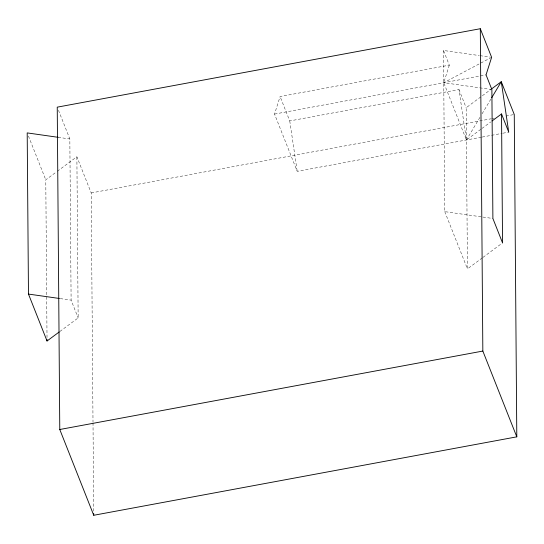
<?xml version="1.0" encoding="UTF-8"?>
<svg xmlns="http://www.w3.org/2000/svg" width="544" height="544" viewBox="0 0 544 544"><rect width="100%" height="100%" fill="white"/><g stroke="black" fill="none" stroke-linecap="round" stroke-linejoin="round"><path stroke-width="0.41" stroke-dasharray="2.72 2.04" d="M481.358 137.204L297.208 171.346L274.53 114.084L280.092 96.533L449.317 65.164L443.503 50.47L479.176 55.549M449.317 65.164L443.754 82.708L466.426 139.971L481.284 128.962M479.93 117.395L466.426 139.971L458.973 89.556L289.748 120.931L280.092 96.533M482.113 113.757L490.824 99.192M47.015 337.6L45.778 179.826L56.596 171.802M57.27 171.299L76.881 156.76L91.202 192.936L93.004 421.967M59.894 331.466L78.152 317.927L76.881 156.76M482.297 257.897L467.446 268.906L466.174 107.739L481.705 96.227M482.378 95.73L491.15 89.223M481.957 128.459L490.736 121.958M482.97 257.394L502.547 242.882M491.62 57.317L443.754 82.708L491.878 89.549M274.53 114.084L486.057 74.861M91.202 192.936L490.899 118.83M491.735 118.68L494.238 118.211M505.92 116.049L513.427 114.655M482.188 137.054L502.098 133.362M502.928 133.205L508.735 132.131M480.005 55.665L489.96 57.079M58.133 137.306L69.836 138.972L71.108 300.138L78.152 317.927M443.503 50.47L444.768 211.643L482.106 216.954M482.936 217.07L492.891 218.484M60.234 298.595L71.108 300.138M458.973 89.556L466.174 107.739M444.768 211.643L467.446 268.906M58.473 110.269L69.836 138.972M28.438 136.034L45.778 179.826M289.748 120.931L297.208 171.346M93.01 422.817L93.711 511.034"/><path stroke-width="0.82" d="M491.694 97.736L501.282 81.716L514.264 114.498L516.8 436.839L93.738 515.277L59.779 429.502L57.242 107.161L480.304 28.723L491.62 57.317L486.057 74.861L491.878 89.549L492.891 218.484L502.547 242.882L501.534 113.948L492.082 120.952M58.133 137.306L27.2 132.906L28.472 294.073L47.042 340.993L59.214 331.969M491.83 88.72L501.282 81.716L508.735 132.131L501.534 113.948M59.779 429.502L482.841 351.064L516.8 436.839M28.472 294.073L59.398 298.472M480.304 28.723L482.841 351.064M93.731 513.577L93.738 515.277M47.029 339.293L47.042 340.993"/></g></svg>
